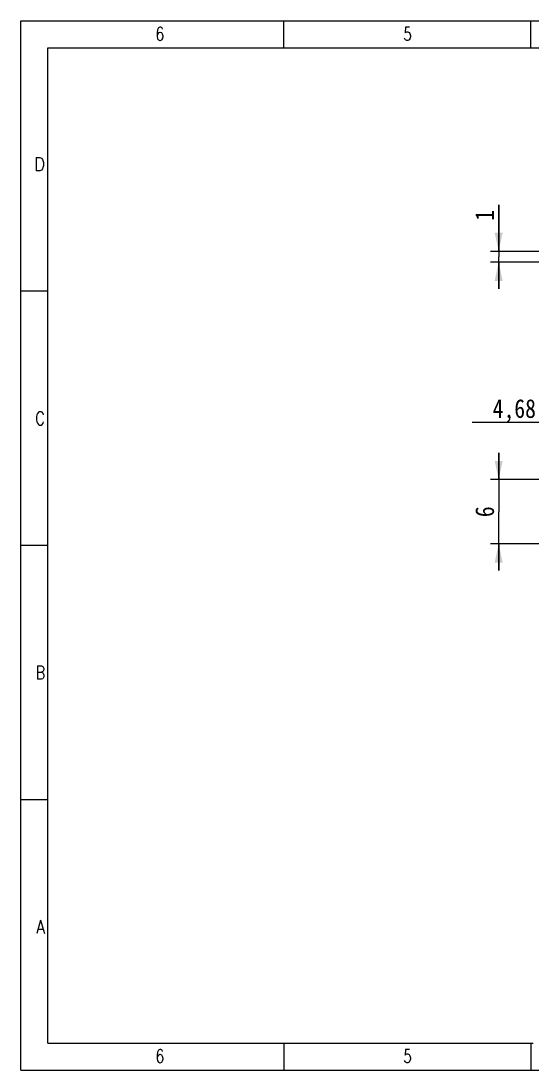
# Model space of a CAD drawing. Extents: x 4 to 145, y 3 to 102.
# Drawn here: x 3.5 to 51.3, y 3.5 to 101.5 of the extents above; entities that cross this region are included whole.
import ezdxf
from ezdxf.enums import TextEntityAlignment as Align

# ---------------------------------------------------------------- set-up
doc = ezdxf.new("R2010")
doc.units = 0
doc.header["$LTSCALE"] = 8.1675
doc.layers.get('0').update_dxf_attribs({"linetype": 'CONTINUOUS'})
doc.layers.add('LS-12V-90-W6S-28354', color=7, linetype='CONTINUOUS')
doc.layers.add('LS-12V-90-W6S-28359', color=7, linetype='CONTINUOUS')
doc.styles.get("Standard").update_dxf_attribs({"font": 'SIMHEI.SHX', "width": 0.85})
doc.styles.add('TEXTSTYLE_2', font='TXT.TTF')
doc.dimstyles.get("Standard").update_dxf_attribs({"dimtxt": 2.5, "dimasz": 2.5, "dimexe": 1.25, "dimexo": 0.625, "dimtad": 1, "dimcen": 2.5, "dimazin": 3, "dimtfac": 1, "dimtmove": 0, "dimatfit": 3})

# ---------------------------------------------------------------- blocks, each defined once
blk = doc.blocks.new('_FILLED')
at = {"color": 0, "linetype": 'BYBLOCK'}
blk.add_solid([(0, 0), (-1, 0.214), (-1, -0.214)], dxfattribs=at)
blk = doc.blocks.new('*D2')
at = {"layer": 'LS-12V-90-W6S-28354', "color": 3}
for p, q in [((53.164, 59.154), (53.164, 64.733)), ((57.844, 58.004), (57.844, 64.733)), ((55.504, 63.983), (45.698, 63.983)), ((53.164, 63.983), (55.504, 63.983)), ((57.844, 63.983), (55.504, 63.983))]:
    blk.add_line(p, q, dxfattribs=at)
at = {"layer": 'LS-12V-90-W6S-28354', "color": 3, "xscale": 1.75, "yscale": 1.75, "zscale": 1.75, "rotation": 180}
blk.add_blockref('_FILLED', (53.164, 63.983), dxfattribs=at)
at = {"layer": 'LS-12V-90-W6S-28354', "color": 3, "xscale": 1.75, "yscale": 1.75, "zscale": 1.75}
blk.add_blockref('_FILLED', (57.844, 63.983), dxfattribs=at)
at = {"layer": 'LS-12V-90-W6S-28354', "color": 3, "width": 0.85}
blk.add_text('4,68', height=1.75, dxfattribs=at).set_placement((51.648, 64.42), align=Align.RIGHT)
blk = doc.blocks.new('*D3')
at = {"layer": 'LS-12V-90-W6S-28354', "color": 3}
for p, q in [((48.164, 58.654), (48.164, 61.154)), ((48.164, 61.154), (48.164, 55.654)), ((52.664, 58.654), (47.414, 58.654)), ((48.164, 50.154), (48.164, 55.654)), ((52.664, 52.654), (47.414, 52.654)), ((48.164, 52.654), (48.164, 50.154))]:
    blk.add_line(p, q, dxfattribs=at)
at = {"layer": 'LS-12V-90-W6S-28354', "color": 3, "xscale": 1.75, "yscale": 1.75, "zscale": 1.75}
for p, rotation in [((48.164, 58.654), 270), ((48.164, 52.654), 90)]:
    blk.add_blockref('_FILLED', p, dxfattribs=dict(at, rotation=rotation))
at = {"layer": 'LS-12V-90-W6S-28354', "color": 3, "width": 0.85}
blk.add_text('6', height=1.75, rotation=90, dxfattribs=at).set_placement((47.726, 55.654), align=Align.CENTER)
blk = doc.blocks.new('*D4')
at = {"layer": 'LS-12V-90-W6S-28354', "color": 3}
for p, q in [((48.164, 79.973), (48.164, 84.317)), ((48.164, 84.317), (48.164, 79.473)), ((55.957, 79.973), (47.414, 79.973)), ((48.164, 76.473), (48.164, 79.473)), ((52.664, 78.973), (47.414, 78.973)), ((48.164, 78.973), (48.164, 76.473))]:
    blk.add_line(p, q, dxfattribs=at)
at = {"layer": 'LS-12V-90-W6S-28354', "color": 3, "xscale": 1.75, "yscale": 1.75, "zscale": 1.75}
for p, rotation in [((48.164, 79.973), 270), ((48.164, 78.973), 90)]:
    blk.add_blockref('_FILLED', p, dxfattribs=dict(at, rotation=rotation))
at = {"layer": 'LS-12V-90-W6S-28354', "color": 3, "width": 0.85}
blk.add_text('1', height=1.75, rotation=90, dxfattribs=at).set_placement((47.726, 82.83))

msp = doc.modelspace()

# ---------------------------------------------------------------- linework, layer by layer
at = {"layer": 'LS-12V-90-W6S-28359', "color": 7}
for p, q in [((3.5, 3.5), (3.5, 101.5)), ((3.5, 101.5), (145, 101.5)), ((28.083, 99), (28.083, 101.5)), ((51.167, 99), (51.167, 101.5)), ((6, 6), (6, 99)), ((6, 99), (142.5, 99)), ((6, 76.25), (3.5, 76.25)), ((6, 52.5), (3.5, 52.5)), ((6, 28.75), (3.5, 28.75)), ((6, 6), (51.4, 6)), ((28.083, 6), (28.083, 3.5)), ((51.167, 6), (51.167, 3.5)), ((3.5, 3.5), (145, 3.5))]:
    msp.add_line(p, q, dxfattribs=at)

# ---------------------------------------------------------------- texts
at = {"layer": 'LS-12V-90-W6S-28359', "color": 7, "style": 'TEXTSTYLE_2'}
for s, width, p in [('6', 0.785714, (16.909, 99.665)), ('D', 0.904762, (5.75, 87.5)), ('C', 0.833333, (5.75, 63.75)), ('B', 0.785714, (5.75, 40)), ('A', 0.857143, (5.75, 16.25)), ('6', 0.785714, (16.909, 4.165))]:
    msp.add_text(s, height=1.25, dxfattribs=dict(at, width=width)).set_placement(p, align=Align.RIGHT)
at = {"layer": 'LS-12V-90-W6S-28359', "color": 7, "style": 'TEXTSTYLE_2', "width": 0.714286}
for p in [(39.258, 99.665), (39.258, 4.165)]:
    msp.add_text('5', height=1.25, dxfattribs=at).set_placement(p)

# ---------------------------------------------------------------- dimensions: what is measured, and where the dimension line sits
at = {"layer": 'LS-12V-90-W6S-28354', "color": 3}
for base, p1, p2, picture, middle in [((48.164, 78.973), (55.957, 79.973), (52.664, 78.973), '*D4', (46.851, 83.573)), ((48.164, 52.654), (52.664, 58.654), (52.664, 52.654), '*D3', (47.184, 54.99))]:
    dim = msp.add_linear_dim(base=base, p1=p1, p2=p2, angle=270, dimstyle='Standard', dxfattribs=at)
    dim.commit()
    dim.dimension.update_dxf_attribs({"geometry": picture, "text_midpoint": middle, "dimtype": 128})
dim = msp.add_linear_dim(base=(57.844, 63.983), p1=(53.164, 59.154), p2=(57.844, 58.004), dimstyle='Standard', dxfattribs=at)
dim.commit()
dim.dimension.update_dxf_attribs({"geometry": '*D2', "text_midpoint": (42.723, 65.295), "dimtype": 128})

doc.saveas('drawing.dxf')
